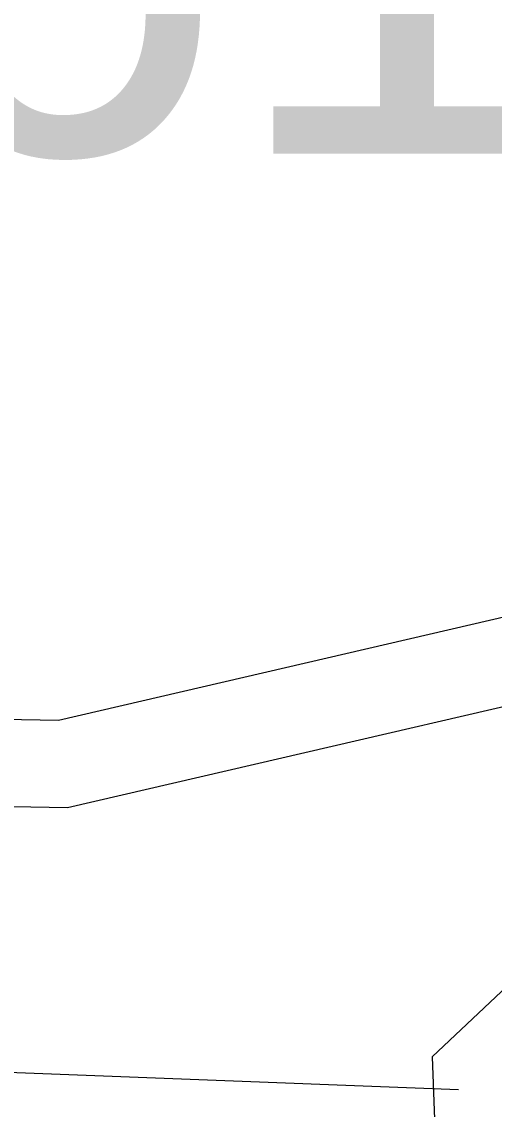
# Model space of a CAD drawing. Header units: inches. Extents: x 46944 to 1771531, y 9954 to 15548976.
# Drawn here: x 223611.8 to 223644.3, y 1547513.4 to 1547588.2 of the extents above; entities that cross this region are included whole.
import ezdxf

# ---------------------------------------------------------------- set-up
doc = ezdxf.new("R2010")
doc.units = ezdxf.units.IN
doc.header["$MEASUREMENT"] = 0
for name, color, linetype in [('AQUEDUCT', 1, 'Continuous'), ('CART TRACK', 30, 'Continuous'), ('Vacant land text', 71, 'Continuous')]:
    doc.layers.add(name, color=color, linetype=linetype)
doc.styles.get("Standard").update_dxf_attribs({"font": 'arial.ttf'})

msp = doc.modelspace()

# ---------------------------------------------------------------- linework, layer by layer
at = {"layer": 'AQUEDUCT', "linetype": 'Continuous', "lineweight": 5}
for points in [[(223657.5, 1547533.5), (223640, 1547517), (223641, 1547490), (223659.5, 1547475.5)], [(223657.5, 1547533.5), (223640, 1547517), (223641, 1547490), (223659.5, 1547475.5)], [(223497.0877, 1547520.32298), (223641.80596, 1547514.739)]]:
    msp.add_lwpolyline(points, dxfattribs=at)
at = {"layer": 'CART TRACK', "linetype": 'Continuous', "lineweight": 5, "ltscale": 50}
for points in [[(223487.45, 1547529.33), (223549.81071, 1547542.73988), (223568.5, 1547541), (223614.28992, 1547540.16313), (223662.43438, 1547551.3292), (223687.36635, 1547560.77741), (223697.64274, 1547593.09051), (223725.75509, 1547681.23862), (223740.45997, 1547693.76944), (223766.8423, 1547709.75713), (223782.945, 1547803.6198), (223793.84674, 1547848.47597)], [(223487.45, 1547529.33), (223549.81071, 1547542.73988), (223568.5, 1547541), (223614.28992, 1547540.16313), (223662.43438, 1547551.3292), (223687.36635, 1547560.77741), (223697.64274, 1547593.09051), (223725.75509, 1547681.23862), (223740.45997, 1547693.76944), (223766.8423, 1547709.75713), (223782.945, 1547803.6198), (223793.84674, 1547848.47597)], [(223486.18593, 1547523.46467), (223550.17164, 1547536.68033), (223568.16663, 1547535.00509), (223614.92243, 1547534.15057), (223664.18316, 1547545.57553), (223692.20505, 1547556.1947), (223703.36056, 1547591.2721), (223730.95081, 1547677.78316), (223743.98332, 1547688.88886), (223772.29304, 1547706.04455), (223788.82384, 1547802.40263), (223799.46974, 1547846.20609)], [(223486.18593, 1547523.46467), (223550.17164, 1547536.68033), (223568.16663, 1547535.00509), (223614.92243, 1547534.15057), (223664.18316, 1547545.57553), (223692.20505, 1547556.1947), (223703.36056, 1547591.2721), (223730.95081, 1547677.78316), (223743.98332, 1547688.88886), (223772.29304, 1547706.04455), (223788.82384, 1547802.40263), (223799.46974, 1547846.20609)]]:
    msp.add_lwpolyline(points, dxfattribs=at)

# ---------------------------------------------------------------- texts
at = {"layer": 'Vacant land text', "color": 0, "lineweight": 60, "insert": (223422, 1547659.15484), "char_height": 30, "width": 360.9372506, "attachment_point": 1}
msp.add_mtext('X = 223424.5000     Y = 1547617.5000', dxfattribs=at)

doc.saveas('drawing.dxf')
